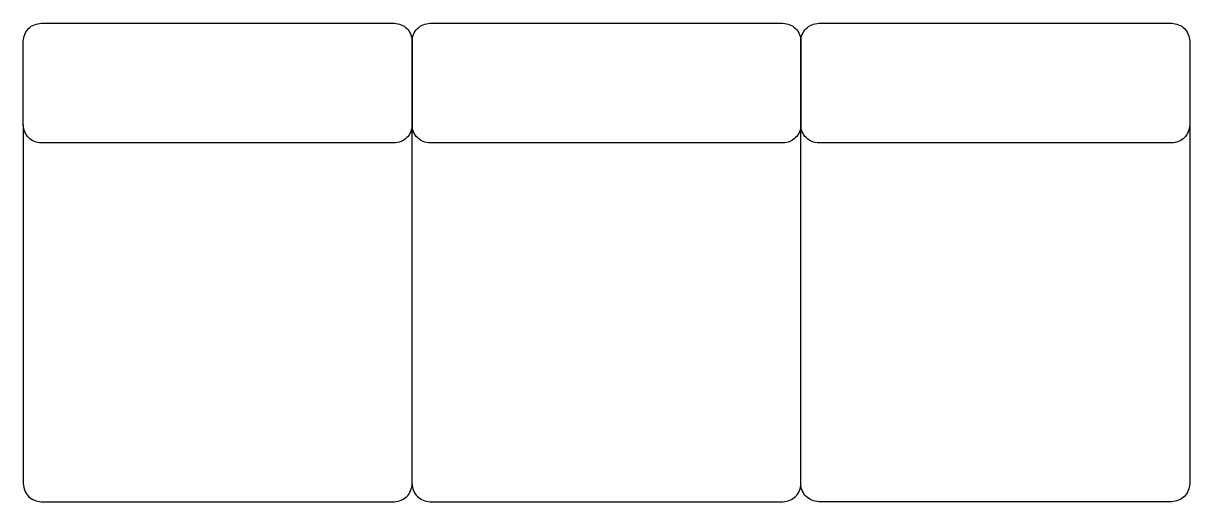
# Model space of a CAD drawing. Extents: x 25.41 to 27.36, y 22.2 to 23.
import ezdxf

# ---------------------------------------------------------------- set-up
doc = ezdxf.new("R2010")
doc.units = 0
doc.header["$MEASUREMENT"] = 0
doc.layers.add('A-MOBILIA', color=2, linetype='CONTINUOUS')

msp = doc.modelspace()

# ---------------------------------------------------------------- linework, layer by layer
at = {"layer": 'A-MOBILIA'}
for points in [[(25.4089, 22.975, -0.414214), (25.4389, 23.005), (26.0289, 23.005, -0.414214), (26.0589, 22.975), (26.0589, 22.835, -0.414214), (26.0289, 22.805), (25.4389, 22.805, -0.414214), (25.4089, 22.835)], [(26.0589, 22.975, -0.414214), (26.0889, 23.005), (26.6789, 23.005, -0.414214), (26.7089, 22.975), (26.7089, 22.835, -0.414214), (26.6789, 22.805), (26.0889, 22.805, -0.414214), (26.0589, 22.835)], [(26.7089, 22.975, -0.414214), (26.7389, 23.005), (27.3289, 23.005, -0.414214), (27.3589, 22.975), (27.3589, 22.835, -0.414214), (27.3289, 22.805), (26.7389, 22.805, -0.414214), (26.7089, 22.835)]]:
    msp.add_lwpolyline(points, format="xyb", close=True, dxfattribs=at)
for points in [[(25.4089, 22.835), (25.4089, 22.235, 0.414214), (25.4389, 22.205), (26.0289, 22.205, 0.414214), (26.0589, 22.235), (26.0589, 22.835)], [(27.3589, 22.835), (27.3589, 22.235, -0.414214), (27.3289, 22.205), (26.7389, 22.205, -0.414214), (26.7089, 22.235), (26.7089, 22.835)], [(26.0589, 22.235, 0.414214), (26.0889, 22.205), (26.6789, 22.205, 0.414214), (26.7089, 22.235)]]:
    msp.add_lwpolyline(points, format="xyb", dxfattribs=at)

doc.saveas('drawing.dxf')
